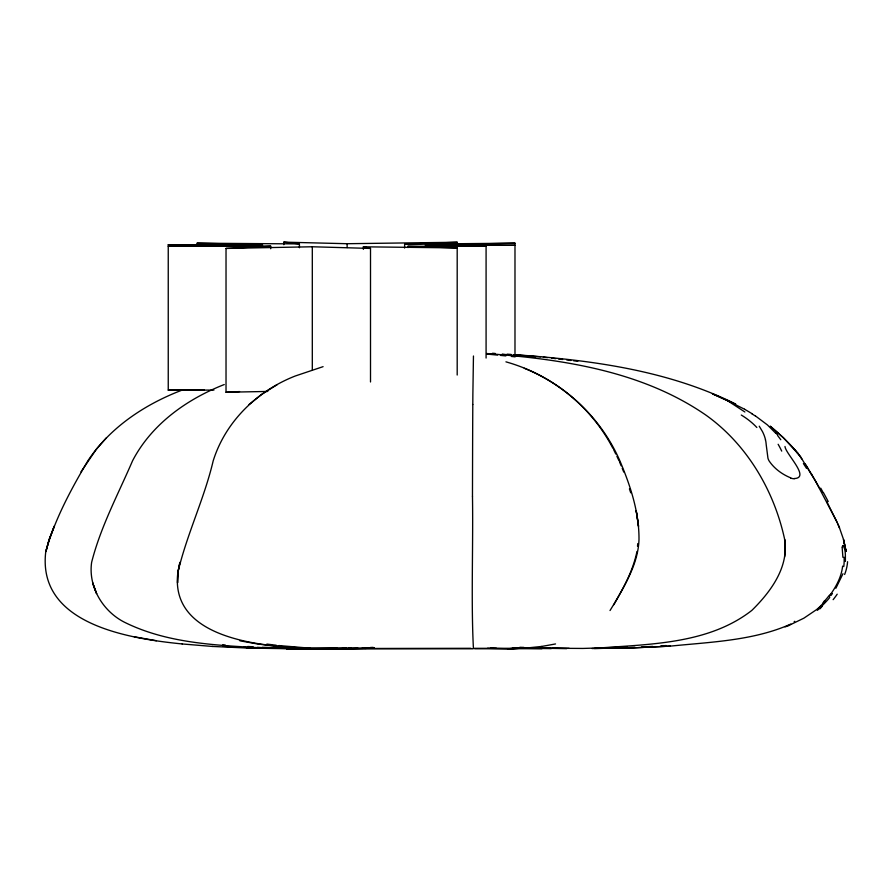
<?xml version="1.0" encoding="UTF-8"?>
<svg xmlns="http://www.w3.org/2000/svg" width="891" height="891" viewBox="0 0 891 891"><rect width="100%" height="100%" fill="white"/><g stroke="black" fill="none" stroke-linecap="round" stroke-linejoin="round"><path stroke-width="1.34" d="M472.475 496.209C473.266 545.147 470.994 601.492 473.411 648.169M472.798 404.503L472.709 421.22A220.322 0.869 -90 0 0 472.631 440.21L472.586 454.443A308.754 1.225 -90 0 0 472.475 496.265M177.844 572.579L177.576 582.803L177.855 572.579L179.915 562.321L177.844 572.579C186.709 534.567 204.206 499.005 213.183 460.881C225.445 421.521 257.299 390.804 295.311 375.98L323.088 366.658M177.855 572.579C170.593 630.26 239.969 643.012 282.469 646.599M473.455 355.999L472.865 394.724A290.154 1.147 -90 0 0 472.798 404.492M845.425 561.441C845.247 556.385 846.038 549.535 842.942 545.548M637.499 546.194L637.767 543.566M599.743 647.957C651.276 644.137 709.147 643.681 751.826 610.413C770.481 592.07 788.958 567.411 784.704 539.623C774.268 490.796 747.003 444.397 705.962 415.15C642.032 370.934 562.344 359.218 486.553 353.515M784.603 556.908L785.194 551.44L784.626 539.623L785.194 551.44M842.251 547.163L842.608 545.871M842.619 566.097C841.46 577.012 836.003 586.902 829.644 595.656M636.976 551.451C632.588 572.857 621.328 592.114 610.023 610.535M842.975 573.715L835.869 588.26M182.588 389.913C145.356 404.024 110.284 427.101 87.953 460.68C71.013 489.371 54.785 519.297 45.775 551.551C36.887 624.613 129.618 638.68 182.287 643.959M613.854 604.711C625.181 584.418 638.19 563.569 638.992 539.634C639.226 512.303 630.438 485.795 619.902 460.892C599.053 412.967 556.251 375.924 505.932 361.846M80.992 471.818L96.339 449.253L106.463 437.748M824.453 600.779L822.827 603.263M592.047 648.525L634.459 647.802L670.388 646.12C710.561 642.021 753.619 640.707 790.84 624.045M832.428 593.484L831.047 595.433M829.766 597.182C829.733 598.707 809.563 618.354 820.622 606.303M825.5 600.902L819.976 606.615A89.88 81.638 53.2 0 1 816.345 609.756L803.86 618.187L788.669 625.549M249.079 404.492L261.876 394.223L277.212 384.645M794.148 621.762L794.739 621.294M224.242 384.544C186.653 399.291 151.515 424.305 132.559 460.792C118.158 494.215 100.583 526.926 91.628 562.344C88.109 586.657 102.721 611.092 124.217 622.107C167.998 643.959 218.418 645.307 266.298 648.158L266.732 648.158M785.071 626.919L789.515 625.27M541.728 646.443L555.538 643.948M541.862 646.432L525.902 648.08L507.391 648.748L474.647 648.793M660.754 646.02L666.19 645.541M267.779 391.439L226.024 392.252L226.024 248.433L270.697 246.183L270.697 248.756M226.024 392.252L239.568 391.572M627.175 647.1L582.948 648.436L540.781 648.202M626.774 647.69L634.927 647.289M641.72 646.955L652.68 646.409M364.742 648.392L374.253 647.946M670.355 646.109L634.882 647.779L594.364 648.481M361.924 648.358L374.02 647.824M335.328 648.848L333.702 648.837L336.742 648.804L301.314 648.169L276.488 646.554M404.614 248.054L404.614 244.201L457.194 242.252L457.194 244.825M351.143 648.214L348.136 648.325M370.422 647.49L373.173 647.389M507.959 648.726L526.726 648.058L507.959 648.726L541.962 648.704M342.356 648.347L346.566 648.202M521.914 648.314L525.824 648.214M331.63 648.292L334.57 648.191M343.77 648.236L286.69 648.715L303.92 648.637M507.391 648.748L487.466 648.314M226.024 248.433L312.307 246.762L370.511 248.433L370.511 381.983M425.486 246.172L425.486 244.88L514.987 243.187L514.987 357.001M333.702 648.837L366.691 648.37M473.232 648.804L302.272 648.793M283.817 244.702L283.817 242.14L347.134 243.711L457.194 242.252M342.434 648.347L343.358 648.336M329.703 648.804L363.194 648.358M310.124 648.748L357.993 648.202M331.842 648.28L333.713 648.269M364.853 648.381L365.767 648.37M255.94 246.807L255.94 245.526L168.243 246.328L270.697 246.183M404.614 244.201L514.987 243.187M262.455 245.927L262.455 244.646L168.243 244.758L168.243 390.147L204.429 389.824M286.69 648.715L337.065 648.202M474.324 648.325L496.71 648.314M168.243 390.147L213.929 390.091M470.927 648.303L293.841 648.592L302.784 648.626M497.378 648.314L521.202 648.303M428.293 246.562L428.293 245.281L514.987 245.281L425.486 244.88M407.967 247.575L407.967 246.295L486.085 246.328L486.085 358.048M524.599 648.314L542.051 648.303M197.134 245.749L197.134 243.187L299.421 243.911L299.421 247.765M168.243 244.758L255.94 245.526M532.038 648.035L534.789 648.058M552.643 648.202L569.137 648.336M531.738 648.169L551.161 648.325M566.698 648.637L516.58 647.79M248.389 648.08L212.258 646.432M363.383 249.38L363.383 246.807L457.194 247.91L457.194 375.033M518.027 648.225L551.239 648.615M309.945 648.169L278.928 645.563M512.381 648.191L523.095 648.314M306.905 648.214L279.15 646.554L258.011 644.07L239.891 640.807M246.963 648.058L287.748 648.726M428.293 245.281L486.085 246.328M490.618 648.202L496.476 648.314M256.051 647.924L260.317 648.002M266.298 648.158L304.366 648.637M310.48 648.748L262.366 647.289M197.134 243.187L262.455 244.646M520.467 647.657L523.162 647.724M543.343 648.191L550.07 648.347M247.743 646.487L253.144 646.777M519.843 647.289L523.941 647.423M532.094 647.657L534.834 647.735M407.967 246.295L457.194 247.91M514.374 647.902L525.144 648.269L514.107 647.857M513.829 648.047L519.186 648.28L513.673 648.047M222.95 646.298L235.369 646.911M243.644 647.312L256.274 647.935M249.324 646.911L251.986 647.055M257.321 647.334L262.656 647.623M492.69 353.727L495.385 353.894M502.134 354.317L506.177 354.573M134.251 636.787L156.426 640.718M794.159 478.545C811.022 478.088 785.428 453.719 784.993 446.458M507.079 354.161L511.167 354.44M513.884 354.629C589.497 359.919 667.092 369.876 735.732 404.057M492.523 353.259L495.262 353.46M514.475 354.841L540.547 356.845M492.411 353.638L495.173 353.861M502.101 354.395L506.266 354.729M511.802 355.164L525.657 356.255M182.143 643.948L212.381 646.443M222.672 644.85L225.334 645.106M486.664 354.061L497.635 355.119M500.374 355.386L505.865 355.921M511.356 356.445L514.096 356.712M516.98 355.253L526.648 356.311M529.41 356.612L532.161 356.912M283.817 242.14L299.421 243.911M543.31 357.168L547.442 357.67M551.574 358.16L555.717 358.661M558.468 358.984L562.611 359.485M566.732 359.964L570.875 360.465M573.626 360.788L577.769 361.289M266.866 644.082L276.255 645.24M363.383 246.807L370.511 248.433M790.751 477.877C782.198 474.413 774.09 468.51 768.978 460.725A12.908 9.155 49.1 0 1 767.953 458.23L766.204 444.698A67.237 50.776 -31.2 0 0 765.759 441.067L765.425 439.864M744.575 409.225L727.958 400.95L744.876 411.987M729.662 401.54L712.421 393.811L735.298 404.213M524.264 368.25C562.132 383.342 594.108 412.143 612.908 448.318M752.294 413.892L750.823 412.956A32.922 4.901 29.5 0 0 744.553 409.259M755.624 416.064L767.441 424.94L775.593 433.093M799.116 454.922L783.389 437.681L770.225 426.176C781.34 435.654 792.444 445.545 800.886 457.562M794.382 449.231L798.035 453.552L797.456 452.851M777.587 435.487L780.806 439.742M800.352 456.582L801.833 458.887M800.797 457.217L815.621 481.263L836.805 521.625M759.232 426.188L762.473 431.589A61.401 47.067 -22.1 0 1 765.525 439.831M805.297 464.011L808.438 468.989M811.489 474.034L819.72 488.446M826.659 501.377L837.362 522.861M613.554 449.476L615.77 454.031M616.884 456.315L619.1 460.881M837.262 522.649L839.5 527.873L837.818 523.897M619.613 462.117L621.161 465.826M622.196 468.298L623.745 472.018M839.478 527.817L843.577 539.623L846.105 551.44M629.425 488.903L630.728 492.801M842.897 557.321L842.218 548.232A6.259 1.047 80 0 1 842.262 547.23M347.134 243.711L347.134 247.564M312.307 246.762L312.307 370.043M829.243 595.388A97.642 86.839 16.8 0 1 825.01 600.534M844.078 557.165A30.684 18.11 89 0 1 843.777 566.542M842.63 546.45A21.718 2.84 90 0 1 842.942 545.86M847.597 561.709A45.218 43.013 66.8 0 1 844.646 574.472M837.206 594.186A66.524 27.398 -70.5 0 1 833.13 599.676M830.802 594.152A75.111 30.673 -71.1 0 1 829.554 595.89M822.215 606.17A31.653 6.983 -68.2 0 1 819.92 608.854M741.29 415.05A99.937 71.681 -9.8 0 1 756.849 427.491M794.249 478.779A19.936 12.585 45.3 0 1 790.796 478.177M778.133 444.275A96.195 56.077 -86.4 0 1 781.708 451.102M775.549 432.592A75.212 24.302 70.4 0 1 777.565 434.975M751.982 413.847A29.381 3.831 30 0 1 755.234 415.952M803.392 463.554A51.522 6.616 62 0 1 806.489 468.343M808.694 469.613A26.841 1.481 59.8 0 1 811.578 474.368M820.722 488.134A179.804 42.835 60.6 0 1 823.095 492.511M823.407 492.556A182.8 34.326 60.8 0 1 828.207 501.555M798.848 454.41A37.132 2.94 60.6 0 1 800.062 456.003M49.083 539.668L45.92 551.551L49.094 539.668L54.262 526.225L49.094 539.668M535.58 356.923L532.874 356.589L535.558 356.923M96.562 593.517L92.619 582.837L96.562 593.517M846.06 551.44L843.499 539.623L846.06 551.44M638.524 526.258L636.23 510.821L638.524 526.258"/></g></svg>
